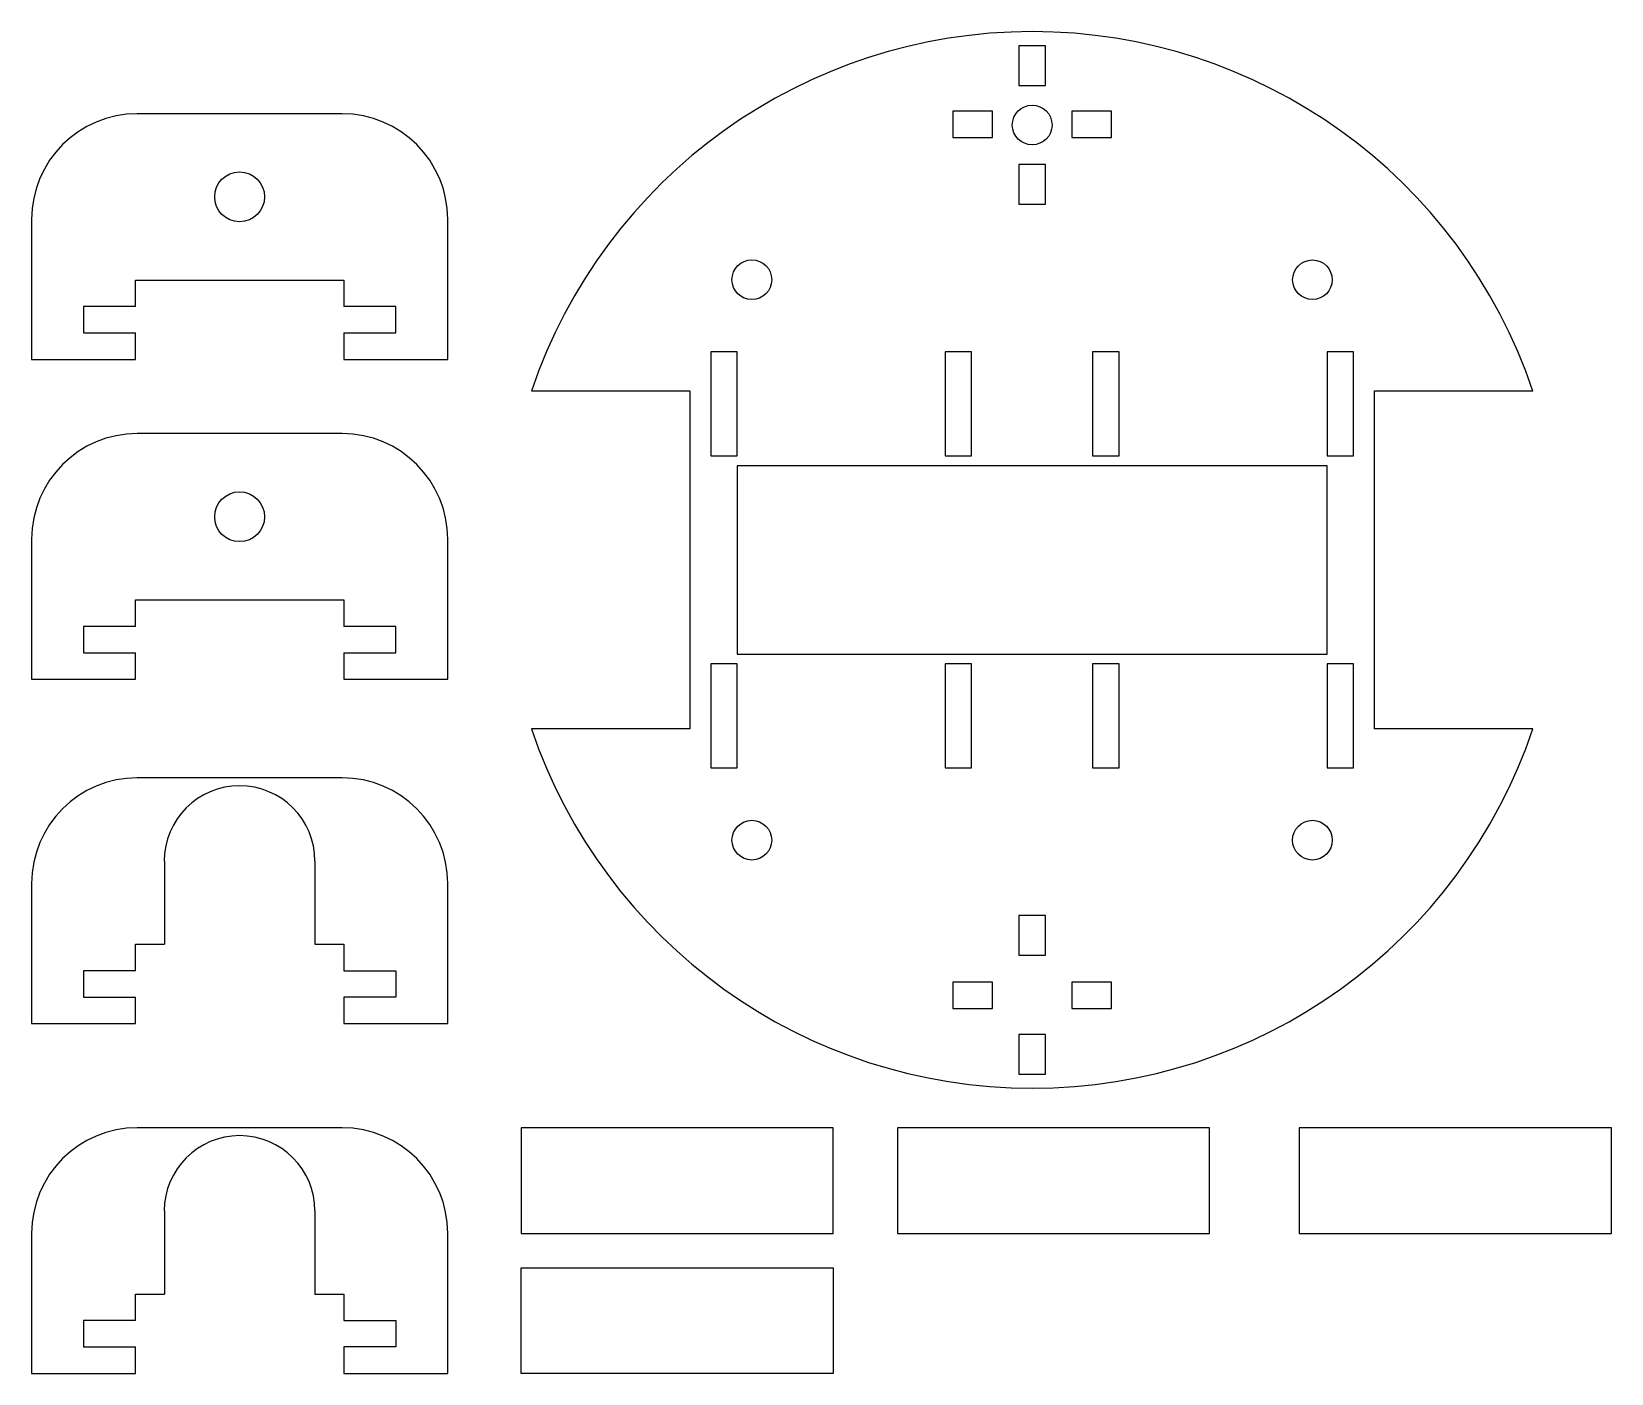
# Model space of a CAD drawing. Header units: inches. Extents: x 0 to 15.6, y 0 to 29.3.
# Drawn here: x 0.7 to 15.64, y 16.61 to 29.31 of the extents above; entities outside this region: 2.
import ezdxf

# ---------------------------------------------------------------- set-up
doc = ezdxf.new("R2010")
doc.units = ezdxf.units.IN
doc.header["$MEASUREMENT"] = 0
doc.styles.add('SLDTEXTSTYLE0', font='TXT', dxfattribs={"width": 0.7})

msp = doc.modelspace()

# ---------------------------------------------------------------- linework, layer by layer
at = {"color": 7, "linetype": 'Continuous', "lineweight": 25}
for p, q in [((10.289, 29.175), (10.039, 29.175)), ((10.039, 29.175), (10.039, 28.8)), ((10.289, 28.8), (10.289, 29.175)), ((10.039, 28.8), (10.289, 28.8)), ((9.789, 28.556), (9.414, 28.556)), ((9.414, 28.556), (9.414, 28.306)), ((9.789, 28.306), (9.789, 28.556)), ((10.914, 28.556), (10.539, 28.556)), ((10.539, 28.556), (10.539, 28.306)), ((10.914, 28.306), (10.914, 28.556)), ((3.635, 28.532), (1.698, 28.532)), ((9.414, 28.306), (9.789, 28.306)), ((10.539, 28.306), (10.914, 28.306)), ((10.289, 28.05), (10.039, 28.05)), ((10.039, 28.05), (10.039, 27.675)), ((10.289, 27.675), (10.289, 28.05)), ((10.039, 27.675), (10.289, 27.675)), ((0.698, 27.532), (0.698, 26.207)), ((4.635, 26.207), (4.635, 27.532)), ((1.682, 26.957), (3.651, 26.957)), ((1.682, 26.707), (1.682, 26.957)), ((3.651, 26.957), (3.651, 26.707)), ((1.19, 26.707), (1.19, 26.457)), ((1.682, 26.707), (1.19, 26.707)), ((4.143, 26.707), (3.651, 26.707)), ((4.143, 26.457), (4.143, 26.707)), ((1.19, 26.457), (1.682, 26.457)), ((1.682, 26.207), (1.682, 26.457)), ((3.651, 26.457), (4.143, 26.457)), ((3.651, 26.457), (3.651, 26.207)), ((0.698, 26.207), (1.682, 26.207)), ((3.651, 26.207), (4.635, 26.207)), ((7.373, 26.278), (7.123, 26.278)), ((7.123, 26.278), (7.123, 25.293)), ((7.373, 25.293), (7.373, 26.278)), ((9.591, 26.278), (9.341, 26.278)), ((9.341, 26.278), (9.341, 25.293)), ((9.591, 25.293), (9.591, 26.278)), ((10.986, 26.278), (10.736, 26.278)), ((10.736, 26.278), (10.736, 25.293)), ((10.986, 25.293), (10.986, 26.278)), ((13.204, 26.278), (12.954, 26.278)), ((12.954, 26.278), (12.954, 25.293)), ((13.204, 25.293), (13.204, 26.278)), ((5.426, 25.908), (6.926, 25.908)), ((6.926, 25.908), (6.926, 22.711)), ((13.401, 25.908), (14.901, 25.908)), ((13.401, 22.711), (13.401, 25.908)), ((3.635, 25.505), (1.698, 25.505)), ((7.123, 25.293), (7.373, 25.293)), ((9.341, 25.293), (9.591, 25.293)), ((10.736, 25.293), (10.986, 25.293)), ((12.954, 25.293), (13.204, 25.293)), ((12.954, 25.2), (7.373, 25.2)), ((7.373, 25.2), (7.373, 23.418)), ((12.954, 23.418), (12.954, 25.2)), ((0.698, 24.505), (0.698, 23.18)), ((4.635, 23.18), (4.635, 24.505)), ((1.682, 23.93), (3.651, 23.93)), ((1.682, 23.68), (1.682, 23.93)), ((3.651, 23.93), (3.651, 23.68)), ((1.19, 23.68), (1.19, 23.43)), ((1.682, 23.68), (1.19, 23.68)), ((4.143, 23.68), (3.651, 23.68)), ((4.143, 23.43), (4.143, 23.68)), ((1.19, 23.43), (1.682, 23.43)), ((1.682, 23.18), (1.682, 23.43)), ((3.651, 23.43), (3.651, 23.18)), ((3.651, 23.43), (4.143, 23.43)), ((7.373, 23.325), (7.123, 23.325)), ((7.123, 23.325), (7.123, 22.341)), ((7.373, 23.418), (12.954, 23.418)), ((7.373, 22.341), (7.373, 23.325)), ((9.591, 23.325), (9.341, 23.325)), ((9.341, 23.325), (9.341, 22.341)), ((9.591, 22.341), (9.591, 23.325)), ((10.736, 23.325), (10.736, 22.341)), ((10.986, 23.325), (10.736, 23.325)), ((10.986, 22.341), (10.986, 23.325)), ((12.954, 23.325), (12.954, 22.341)), ((13.204, 23.325), (12.954, 23.325)), ((13.204, 22.341), (13.204, 23.325)), ((0.698, 23.18), (1.682, 23.18)), ((3.651, 23.18), (4.635, 23.18)), ((6.926, 22.711), (5.426, 22.711)), ((14.901, 22.711), (13.401, 22.711)), ((7.123, 22.341), (7.373, 22.341)), ((9.341, 22.341), (9.591, 22.341)), ((10.736, 22.341), (10.986, 22.341)), ((12.954, 22.341), (13.204, 22.341)), ((3.635, 22.247), (1.698, 22.247)), ((1.954, 21.459), (1.954, 20.672)), ((3.379, 21.459), (3.379, 20.672)), ((0.698, 21.247), (0.698, 19.922)), ((4.635, 19.922), (4.635, 21.247)), ((10.289, 20.943), (10.039, 20.943)), ((10.039, 20.943), (10.039, 20.568)), ((10.289, 20.568), (10.289, 20.943)), ((1.682, 20.672), (1.954, 20.672)), ((1.682, 20.422), (1.682, 20.672)), ((3.379, 20.672), (3.651, 20.672)), ((3.651, 20.672), (3.651, 20.422)), ((10.039, 20.568), (10.289, 20.568)), ((1.19, 20.422), (1.19, 20.172)), ((1.682, 20.422), (1.19, 20.422)), ((3.651, 20.422), (4.143, 20.422)), ((4.143, 20.422), (4.143, 20.172)), ((9.414, 20.313), (9.414, 20.063)), ((9.789, 20.313), (9.414, 20.313)), ((9.789, 20.063), (9.789, 20.313)), ((10.914, 20.313), (10.539, 20.313)), ((10.539, 20.313), (10.539, 20.063)), ((10.914, 20.063), (10.914, 20.313)), ((1.19, 20.172), (1.682, 20.172)), ((1.682, 19.922), (1.682, 20.172)), ((3.651, 20.172), (3.651, 19.922)), ((4.143, 20.172), (3.651, 20.172)), ((9.414, 20.063), (9.789, 20.063)), ((10.539, 20.063), (10.914, 20.063)), ((0.698, 19.922), (1.682, 19.922)), ((3.651, 19.922), (4.635, 19.922)), ((10.289, 19.818), (10.039, 19.818)), ((10.039, 19.818), (10.039, 19.443)), ((10.289, 19.443), (10.289, 19.818)), ((10.039, 19.443), (10.289, 19.443)), ((3.635, 18.936), (1.698, 18.936)), ((5.329, 18.936), (5.329, 17.936)), ((8.282, 18.936), (5.329, 18.936)), ((8.282, 17.936), (8.282, 18.936)), ((8.889, 18.936), (8.889, 17.936)), ((11.841, 18.936), (8.889, 18.936)), ((11.841, 17.936), (11.841, 18.936)), ((12.691, 18.936), (12.691, 17.936)), ((15.644, 18.936), (12.691, 18.936)), ((15.644, 17.936), (15.644, 18.936)), ((1.954, 18.148), (1.954, 17.361)), ((3.379, 18.148), (3.379, 17.361)), ((0.698, 17.936), (0.698, 16.611)), ((4.635, 16.611), (4.635, 17.936)), ((5.329, 17.936), (8.282, 17.936)), ((8.889, 17.936), (11.841, 17.936)), ((12.691, 17.936), (15.644, 17.936)), ((5.329, 16.611), (5.329, 17.611)), ((5.329, 17.611), (8.282, 17.611)), ((8.282, 17.611), (8.282, 16.611)), ((1.682, 17.361), (1.954, 17.361)), ((1.682, 17.111), (1.682, 17.361)), ((3.379, 17.361), (3.651, 17.361)), ((3.651, 17.361), (3.651, 17.111)), ((1.19, 17.111), (1.19, 16.861)), ((1.682, 17.111), (1.19, 17.111)), ((3.651, 17.111), (4.143, 17.111)), ((4.143, 17.111), (4.143, 16.861)), ((1.19, 16.861), (1.682, 16.861)), ((1.682, 16.611), (1.682, 16.861)), ((3.651, 16.861), (3.651, 16.611)), ((4.143, 16.861), (3.651, 16.861)), ((0.698, 16.611), (1.682, 16.611)), ((3.651, 16.611), (4.635, 16.611)), ((8.282, 16.611), (5.329, 16.611))]:
    msp.add_line(p, q, dxfattribs=at)
for centre, radius in [((10.164, 28.425), 0.188), ((2.666, 27.745), 0.236), ((7.512, 26.961), 0.188), ((12.815, 26.961), 0.187), ((2.666, 24.718), 0.236), ((7.512, 21.657), 0.188), ((12.815, 21.657), 0.188)]:
    msp.add_circle(centre, radius, dxfattribs=at)
for centre, radius, start, end in [((10.164, 24.309), 5, 18.6439, 161.3561), ((1.698, 27.532), 1, 90, 180), ((3.635, 27.532), 1, 0, 90), ((1.698, 24.505), 1, 90, 180), ((3.635, 24.505), 1, 0, 90), ((10.164, 24.309), 5, 198.6439, 341.3561), ((1.698, 21.247), 1, 90, 180), ((2.666, 21.459), 0.713, 0, 180), ((3.635, 21.247), 1, 0, 90), ((1.698, 17.936), 1, 90, 180), ((2.666, 18.148), 0.713, 0, 180), ((3.635, 17.936), 1, 0, 90)]:
    msp.add_arc(centre, radius, start, end, dxfattribs=at)

# ---------------------------------------------------------------- texts
at = {"color": 7, "linetype": 'Continuous', "char_height": 0.346, "attachment_point": 1, "style": 'SLDTEXTSTYLE0'}
for s, insert in [('SOLIDWORKS Educational Product.', (0, 0.965)), ('For Instructional Use Only.', (0, 0.446))]:
    msp.add_mtext(s, dxfattribs=dict(at, insert=insert))

doc.saveas('drawing.dxf')
